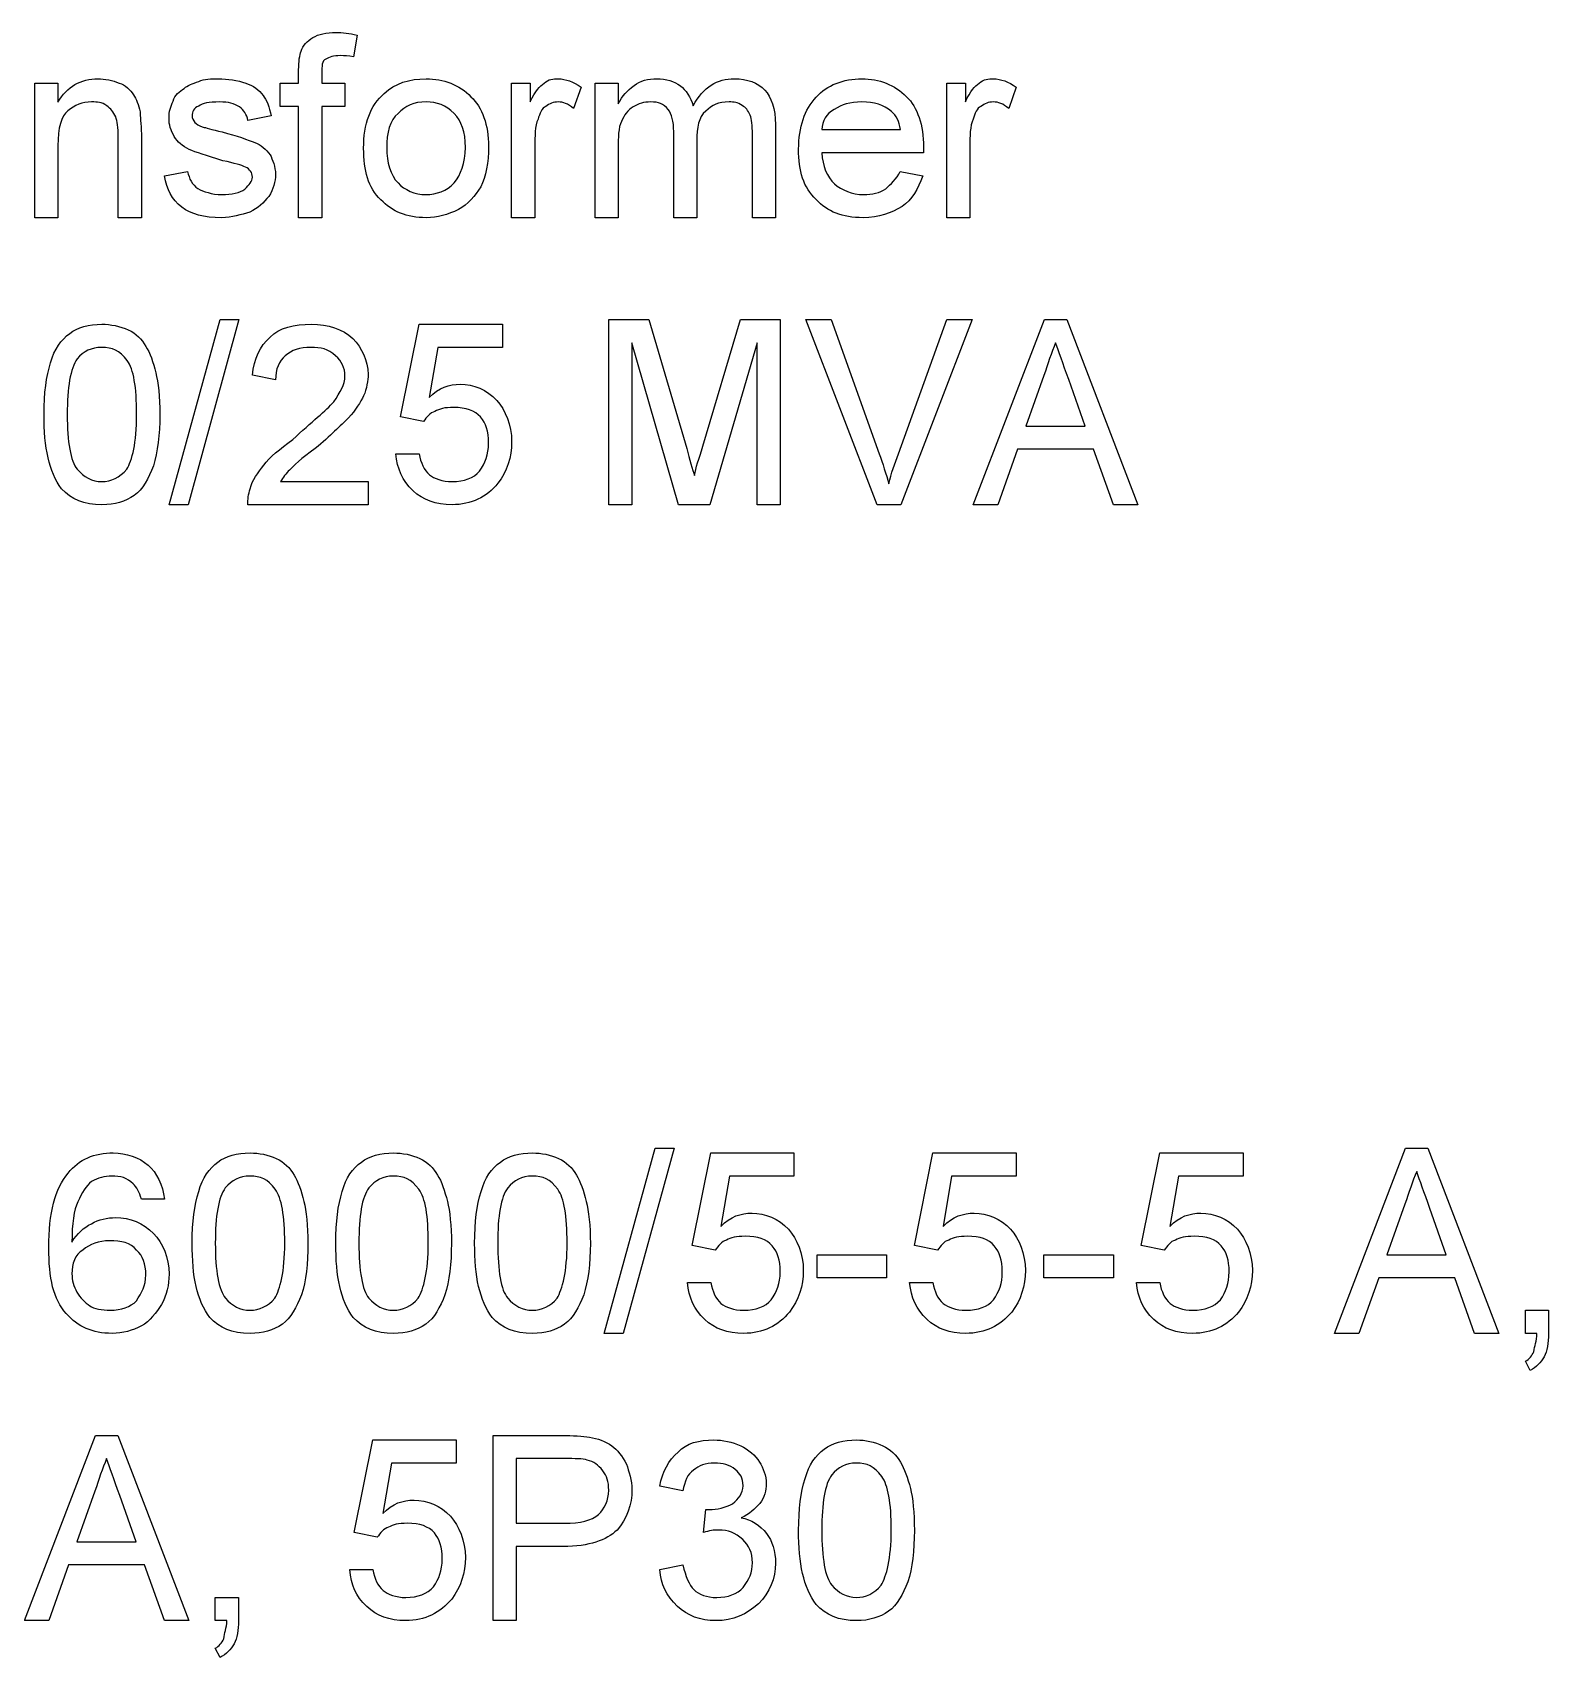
# Model space of a CAD drawing. Header units: millimetres. Extents: x 12 to 286, y 8 to 173.
# Drawn here: x 97.7 to 109.25, y 78.88 to 91.26 of the extents above; entities that cross this region are included whole.
import ezdxf

# ---------------------------------------------------------------- set-up
doc = ezdxf.new("R2010")
doc.units = ezdxf.units.MM
doc.layers.get('0').update_dxf_attribs({"linetype": 'CONTINUOUS'})

msp = doc.modelspace()

# ---------------------------------------------------------------- linework, layer by layer
at = {"color": 0}
for p, q in [((100.175, 91.2442), (100.149, 91.0788)), ((99.7299, 90.8763), (99.7299, 90.9782)), ((99.9063, 90.9546), (99.9063, 90.8763)), ((97.7194, 89.8521), (97.7194, 90.8763)), ((97.7194, 90.8763), (97.8958, 90.8763)), ((97.8958, 90.8763), (97.8958, 90.7327)), ((99.5895, 90.6999), (99.5895, 90.8763)), ((99.5895, 90.8763), (99.7299, 90.8763)), ((99.9063, 90.8763), (100.083, 90.8763)), ((100.083, 90.8763), (100.083, 90.6999)), ((101.353, 89.8521), (101.353, 90.8763)), ((101.353, 90.8763), (101.494, 90.8763)), ((101.494, 90.8763), (101.494, 90.7355)), ((101.883, 90.8459), (101.825, 90.6847)), ((101.989, 89.8521), (101.989, 90.8763)), ((101.989, 90.8763), (102.165, 90.8763)), ((102.165, 90.8763), (102.165, 90.7189)), ((104.669, 89.8521), (104.669, 90.8763)), ((104.669, 90.8763), (104.811, 90.8763)), ((104.811, 90.8763), (104.811, 90.7355)), ((105.198, 90.8459), (105.142, 90.6847)), ((99.7299, 90.6999), (99.5895, 90.6999)), ((99.7299, 89.8521), (99.7299, 90.6999)), ((100.083, 90.6999), (99.9063, 90.6999)), ((99.9063, 90.6999), (99.9063, 89.8521)), ((99.5193, 90.6279), (99.3429, 90.5937)), ((103.364, 90.5633), (103.364, 89.8521)), ((103.717, 90.5235), (104.316, 90.5235)), ((97.8958, 90.4021), (97.8958, 89.8521)), ((98.3548, 89.8521), (98.3548, 90.4656)), ((98.5312, 90.4889), (98.5312, 89.8521)), ((101.53, 90.3979), (101.53, 89.8521)), ((102.588, 89.8521), (102.588, 90.5069)), ((102.765, 90.4378), (102.765, 89.8521)), ((103.188, 89.8521), (103.188, 90.4861)), ((104.845, 90.3979), (104.845, 89.8521)), ((100.225, 90.3813), (100.225, 90.3813)), ((102.165, 90.3746), (102.165, 89.8521)), ((104.491, 90.3471), (103.717, 90.3471)), ((98.7076, 90.1707), (98.884, 90.2049)), ((104.315, 90.2049), (104.487, 90.1707)), ((104.315, 90.2049), (104.315, 90.2049)), ((97.8958, 89.8521), (97.7194, 89.8521)), ((98.5312, 89.8521), (98.3548, 89.8521)), ((99.9063, 89.8521), (99.7299, 89.8521)), ((101.53, 89.8521), (101.353, 89.8521)), ((102.165, 89.8521), (101.989, 89.8521)), ((102.765, 89.8521), (102.588, 89.8521)), ((103.364, 89.8521), (103.188, 89.8521)), ((104.845, 89.8521), (104.669, 89.8521)), ((98.7418, 87.6653), (99.1306, 89.0764)), ((99.2752, 89.0764), (98.8868, 87.6653)), ((99.1306, 89.0764), (99.2752, 89.0764)), ((100.506, 88.3348), (100.648, 89.0404)), ((100.648, 89.0404), (101.283, 89.0404)), ((101.283, 89.0404), (101.283, 88.864)), ((102.093, 87.6653), (102.093, 89.0764)), ((102.093, 89.0764), (102.399, 89.0764)), ((102.399, 89.0764), (102.689, 88.0939)), ((102.81, 88.1105), (103.098, 89.0764)), ((103.098, 89.0764), (103.4, 89.0764)), ((103.4, 89.0764), (103.4, 87.6653)), ((104.138, 87.6653), (103.594, 89.0764)), ((103.594, 89.0764), (103.787, 89.0764)), ((103.787, 89.0764), (104.155, 88.054)), ((104.301, 88.054), (104.669, 89.0764)), ((104.862, 89.0764), (104.319, 87.6653)), ((104.669, 89.0764), (104.862, 89.0764)), ((104.871, 87.6653), (105.413, 89.0764)), ((105.413, 89.0764), (105.583, 89.0764)), ((105.583, 89.0764), (106.124, 87.6653)), ((102.625, 87.6653), (102.27, 88.9)), ((102.27, 88.9), (102.27, 87.6653)), ((103.223, 88.9), (102.864, 87.6653)), ((103.223, 87.6653), (103.223, 88.9)), ((100.791, 88.864), (100.725, 88.4813)), ((101.283, 88.864), (100.791, 88.864)), ((99.5535, 88.6174), (99.3771, 88.6534)), ((105.409, 88.6506), (105.271, 88.2646)), ((105.724, 88.2646), (105.599, 88.6188)), ((97.7896, 88.3528), (97.7896, 88.3528)), ((100.682, 88.3006), (100.506, 88.3348)), ((105.271, 88.2646), (105.724, 88.2646)), ((100.471, 88.054), (100.648, 88.054)), ((105.209, 88.0883), (105.058, 87.6653)), ((105.788, 88.0883), (105.209, 88.0883)), ((105.94, 87.6653), (105.788, 88.0883)), ((99.5923, 87.8417), (100.259, 87.8417)), ((100.259, 87.8417), (100.259, 87.6653)), ((98.8868, 87.6653), (98.7418, 87.6653)), ((100.259, 87.6653), (99.3429, 87.6653)), ((102.27, 87.6653), (102.093, 87.6653)), ((102.864, 87.6653), (102.625, 87.6653)), ((103.4, 87.6653), (103.223, 87.6653)), ((104.319, 87.6653), (104.138, 87.6653)), ((105.058, 87.6653), (104.871, 87.6653)), ((106.124, 87.6653), (105.94, 87.6653)), ((102.059, 81.3513), (102.446, 82.7624)), ((102.591, 82.7624), (102.204, 81.3513)), ((102.446, 82.7624), (102.591, 82.7624)), ((102.729, 82.0208), (102.871, 82.7264)), ((102.871, 82.7264), (103.504, 82.7264)), ((103.504, 82.7264), (103.504, 82.55)), ((104.422, 82.0208), (104.563, 82.7264)), ((104.563, 82.7264), (105.198, 82.7264)), ((105.198, 82.7264), (105.198, 82.55)), ((106.15, 82.0208), (106.292, 82.7264)), ((106.292, 82.7264), (106.928, 82.7264)), ((106.928, 82.7264), (106.928, 82.55)), ((107.623, 81.3513), (108.165, 82.7624)), ((108.165, 82.7624), (108.335, 82.7624)), ((108.335, 82.7624), (108.876, 81.3513)), ((103.014, 82.55), (102.948, 82.1655)), ((103.504, 82.55), (103.014, 82.55)), ((104.706, 82.55), (104.641, 82.1655)), ((105.198, 82.55), (104.706, 82.55)), ((106.436, 82.55), (106.37, 82.1655)), ((106.928, 82.55), (106.436, 82.55)), ((98.7076, 82.3736), (98.5312, 82.3736)), ((98.7076, 82.3736), (98.7076, 82.3736)), ((108.161, 82.3366), (108.023, 81.9506)), ((108.476, 81.9506), (108.351, 82.3034)), ((98.9182, 82.0374), (98.9182, 82.0374)), ((100.013, 82.0374), (100.013, 82.0374)), ((101.071, 82.0374), (101.071, 82.0374)), ((102.905, 81.9848), (102.729, 82.0208)), ((104.599, 81.9848), (104.422, 82.0208)), ((106.327, 81.9848), (106.15, 82.0208)), ((103.681, 81.7742), (103.681, 81.9506)), ((103.681, 81.9506), (104.21, 81.9506)), ((104.21, 81.9506), (104.21, 81.7742)), ((105.41, 81.7742), (105.41, 81.9506)), ((105.41, 81.9506), (105.94, 81.9506)), ((105.94, 81.9506), (105.94, 81.7742)), ((108.023, 81.9506), (108.476, 81.9506)), ((102.694, 81.7383), (102.871, 81.7383)), ((104.21, 81.7742), (103.681, 81.7742)), ((104.386, 81.7383), (104.563, 81.7383)), ((105.94, 81.7742), (105.41, 81.7742)), ((106.116, 81.7383), (106.292, 81.7383)), ((107.961, 81.7742), (107.81, 81.3513)), ((108.54, 81.7742), (107.961, 81.7742)), ((108.692, 81.3513), (108.54, 81.7742)), ((109.079, 81.3513), (109.079, 81.5277)), ((109.079, 81.5277), (109.255, 81.5277)), ((109.255, 81.5277), (109.255, 81.3513)), ((102.204, 81.3513), (102.059, 81.3513)), ((107.81, 81.3513), (107.623, 81.3513)), ((108.876, 81.3513), (108.692, 81.3513)), ((109.167, 81.3513), (109.079, 81.3513)), ((109.115, 81.0687), (109.079, 81.1389)), ((97.6394, 79.1626), (98.1812, 80.5737)), ((98.1812, 80.5737), (98.3506, 80.5737)), ((98.3506, 80.5737), (98.8921, 79.1626)), ((100.153, 79.834), (100.295, 80.5395)), ((100.295, 80.5395), (100.93, 80.5395)), ((100.93, 80.5395), (100.93, 80.3631)), ((101.211, 79.1626), (101.211, 80.5737)), ((101.211, 80.5737), (101.735, 80.5737)), ((100.438, 80.3631), (100.372, 79.9786)), ((100.93, 80.3631), (100.438, 80.3631)), ((101.753, 80.3973), (101.388, 80.3973)), ((101.388, 80.3973), (101.388, 79.9042)), ((98.177, 80.1494), (98.0391, 79.7638)), ((98.4924, 79.7638), (98.3671, 80.1165)), ((102.658, 80.1508), (102.482, 80.1867)), ((102.815, 79.834), (102.833, 80.0104)), ((101.388, 79.9042), (101.757, 79.9042)), ((98.0391, 79.7638), (98.4924, 79.7638)), ((100.329, 79.798), (100.153, 79.834)), ((103.54, 79.8505), (103.54, 79.8505)), ((101.746, 79.7278), (101.388, 79.7278)), ((101.388, 79.7278), (101.388, 79.1626)), ((97.977, 79.5874), (97.8256, 79.1626)), ((98.5559, 79.5874), (97.977, 79.5874)), ((98.7076, 79.1626), (98.5559, 79.5874)), ((100.119, 79.5514), (100.295, 79.5514)), ((102.482, 79.5514), (102.658, 79.5874)), ((99.0946, 79.1626), (99.0946, 79.339)), ((99.0946, 79.339), (99.271, 79.339)), ((99.271, 79.339), (99.271, 79.1626)), ((97.8256, 79.1626), (97.6394, 79.1626)), ((98.8921, 79.1626), (98.7076, 79.1626)), ((99.1828, 79.1626), (99.0946, 79.1626)), ((101.388, 79.1626), (101.211, 79.1626)), ((99.1306, 78.8818), (99.0946, 78.952))]:
    msp.add_line(p, q, dxfattribs=at)
for points in [[(99.8389, 91.2248), (99.8816, 91.2509), (99.9409, 91.2633), (100.015, 91.2633)], [(100.015, 91.2633), (100.062, 91.2633), (100.117, 91.258), (100.175, 91.2442)], [(99.7493, 91.1214), (99.7589, 91.1641), (99.7962, 91.1973), (99.8389, 91.2248)], [(99.7299, 90.9782), (99.7299, 91.0428), (99.737, 91.0897), (99.7493, 91.1214)], [(99.9381, 91.0594), (99.9063, 91.0498), (99.9063, 91.0057), (99.9063, 90.9546)], [(100.048, 91.0869), (99.9959, 91.0869), (99.9603, 91.0773), (99.9381, 91.0594)], [(100.149, 91.0788), (100.104, 91.0869), (100.08, 91.0869), (100.048, 91.0869)], [(97.8958, 90.7327), (97.966, 90.8512), (98.068, 90.9105), (98.2017, 90.9105)], [(98.2017, 90.9105), (98.2514, 90.9105), (98.3135, 90.8995), (98.3615, 90.8773)], [(98.8579, 90.8375), (98.8826, 90.8597), (98.921, 90.8748), (98.9679, 90.89)], [(98.9679, 90.89), (99.0092, 90.9105), (99.0632, 90.9105), (99.1168, 90.9105)], [(99.1168, 90.9105), (99.1884, 90.9105), (99.2657, 90.8995), (99.3263, 90.8763)], [(100.382, 90.799), (100.463, 90.8763), (100.575, 90.9105), (100.701, 90.9105)], [(100.701, 90.9105), (100.834, 90.9105), (100.955, 90.865), (101.043, 90.7743)], [(101.601, 90.8763), (101.633, 90.9105), (101.67, 90.9105), (101.709, 90.9105)], [(101.709, 90.9105), (101.765, 90.9105), (101.823, 90.8886), (101.883, 90.8459)], [(102.286, 90.8583), (102.332, 90.8981), (102.395, 90.9105), (102.46, 90.9105)], [(102.46, 90.9105), (102.529, 90.9105), (102.592, 90.8925), (102.639, 90.8569)], [(102.737, 90.7052), (102.814, 90.8512), (102.922, 90.9105), (103.05, 90.9105)], [(103.05, 90.9105), (103.15, 90.9105), (103.229, 90.8816), (103.283, 90.8251)], [(103.674, 90.7701), (103.754, 90.8636), (103.881, 90.9105), (104.023, 90.9105)], [(104.023, 90.9105), (104.152, 90.9105), (104.273, 90.865), (104.362, 90.7743)], [(104.917, 90.8763), (104.95, 90.9105), (104.986, 90.9105), (105.026, 90.9105)], [(105.026, 90.9105), (105.081, 90.9105), (105.14, 90.8886), (105.198, 90.8459)], [(98.3615, 90.8773), (98.4084, 90.8664), (98.4472, 90.8251), (98.4705, 90.7891)], [(98.4705, 90.7891), (98.4913, 90.7577), (98.5118, 90.7094), (98.5213, 90.6597)], [(98.7735, 90.7397), (98.7848, 90.7891), (98.8233, 90.8128), (98.8579, 90.8375)], [(99.3263, 90.8763), (99.38, 90.865), (99.4311, 90.8223), (99.4586, 90.7838)], [(99.4586, 90.7838), (99.4847, 90.7521), (99.508, 90.6942), (99.5193, 90.6279)], [(100.225, 90.3813), (100.225, 90.5686), (100.276, 90.708), (100.382, 90.799)], [(101.043, 90.7743), (101.129, 90.6928), (101.177, 90.5563), (101.177, 90.3965)], [(101.494, 90.7355), (101.533, 90.8184), (101.568, 90.854), (101.601, 90.8763)], [(102.165, 90.7189), (102.195, 90.781), (102.235, 90.8223), (102.286, 90.8583)], [(102.639, 90.8569), (102.679, 90.8279), (102.718, 90.7701), (102.737, 90.7052)], [(103.283, 90.8251), (103.328, 90.7743), (103.364, 90.6819), (103.364, 90.5633)], [(103.54, 90.3732), (103.54, 90.5454), (103.586, 90.6748), (103.674, 90.7701)], [(104.362, 90.7743), (104.446, 90.6942), (104.492, 90.5563), (104.492, 90.3912)], [(104.811, 90.7355), (104.849, 90.8184), (104.884, 90.854), (104.917, 90.8763)], [(97.9717, 90.6653), (97.9191, 90.6307), (97.8958, 90.5316), (97.8958, 90.4021)], [(98.1523, 90.7341), (98.0793, 90.7341), (98.0225, 90.7108), (97.9717, 90.6653)], [(98.268, 90.7038), (98.2292, 90.7341), (98.1964, 90.7341), (98.1523, 90.7341)], [(98.3354, 90.6212), (98.3174, 90.6582), (98.2998, 90.6833), (98.268, 90.7038)], [(98.5213, 90.6597), (98.5188, 90.6279), (98.5312, 90.5701), (98.5312, 90.4889)], [(98.7418, 90.6103), (98.7418, 90.6625), (98.7531, 90.6999), (98.7735, 90.7397)], [(98.9679, 90.7023), (98.9309, 90.6914), (98.9182, 90.6568), (98.9182, 90.6279)], [(99.1291, 90.7341), (99.0424, 90.7341), (98.9997, 90.7246), (98.9679, 90.7023)], [(99.278, 90.697), (99.241, 90.7217), (99.1941, 90.7341), (99.1291, 90.7341)], [(99.3429, 90.5937), (99.3345, 90.6378), (99.314, 90.672), (99.278, 90.697)], [(100.487, 90.6473), (100.423, 90.5937), (100.401, 90.4998), (100.401, 90.3827)], [(100.701, 90.7341), (100.608, 90.7341), (100.543, 90.7052), (100.487, 90.6473)], [(100.914, 90.6459), (100.85, 90.7108), (100.785, 90.7341), (100.701, 90.7341)], [(101.001, 90.387), (101.001, 90.5108), (100.972, 90.5866), (100.914, 90.6459)], [(101.614, 90.6999), (101.582, 90.6886), (101.567, 90.6445), (101.554, 90.6032)], [(101.708, 90.7341), (101.672, 90.7341), (101.641, 90.7232), (101.614, 90.6999)], [(101.825, 90.6847), (101.782, 90.7217), (101.746, 90.7341), (101.708, 90.7341)], [(102.279, 90.697), (102.237, 90.672), (102.21, 90.6336), (102.191, 90.5852)], [(102.412, 90.7341), (102.363, 90.7341), (102.319, 90.7217), (102.279, 90.697)], [(102.547, 90.6776), (102.509, 90.7217), (102.474, 90.7341), (102.412, 90.7341)], [(102.588, 90.5069), (102.588, 90.588), (102.574, 90.6406), (102.547, 90.6776)], [(102.833, 90.6639), (102.775, 90.617), (102.765, 90.5411), (102.765, 90.4378)], [(103.01, 90.7341), (102.927, 90.7341), (102.88, 90.7108), (102.833, 90.6639)], [(103.11, 90.7066), (103.073, 90.7341), (103.048, 90.7341), (103.01, 90.7341)], [(103.171, 90.6336), (103.153, 90.6734), (103.139, 90.6886), (103.11, 90.7066)], [(103.188, 90.4861), (103.188, 90.5549), (103.182, 90.6046), (103.171, 90.6336)], [(103.812, 90.6762), (103.747, 90.6459), (103.724, 90.5866), (103.717, 90.5235)], [(104.023, 90.7341), (103.93, 90.7341), (103.868, 90.715), (103.812, 90.6762)], [(104.247, 90.6625), (104.189, 90.7108), (104.115, 90.7341), (104.023, 90.7341)], [(104.316, 90.5235), (104.308, 90.5852), (104.286, 90.6307), (104.247, 90.6625)], [(104.93, 90.6999), (104.898, 90.6886), (104.883, 90.6445), (104.871, 90.6032)], [(105.024, 90.7341), (104.988, 90.7341), (104.958, 90.7232), (104.93, 90.6999)], [(105.142, 90.6847), (105.097, 90.7217), (105.063, 90.7341), (105.024, 90.7341)], [(98.3548, 90.4656), (98.3548, 90.5425), (98.3477, 90.5866), (98.3354, 90.6212)], [(98.782, 90.4709), (98.7545, 90.5192), (98.7418, 90.5591), (98.7418, 90.6103)], [(98.9182, 90.6279), (98.9182, 90.6103), (98.9252, 90.5937), (98.939, 90.5785)], [(98.939, 90.5785), (98.946, 90.5686), (98.9736, 90.551), (99.0025, 90.5411)], [(99.0025, 90.5411), (99.0148, 90.5411), (99.0671, 90.5245), (99.1471, 90.5055)], [(101.554, 90.6032), (101.53, 90.5496), (101.53, 90.4709), (101.53, 90.3979)], [(102.191, 90.5852), (102.165, 90.5397), (102.165, 90.4667), (102.165, 90.3746)], [(104.871, 90.6032), (104.845, 90.5496), (104.845, 90.4709), (104.845, 90.3979)], [(98.8963, 90.3718), (98.8413, 90.3993), (98.8081, 90.4282), (98.782, 90.4709)], [(99.1471, 90.5055), (99.2586, 90.478), (99.3468, 90.4448), (99.3965, 90.424)], [(99.3965, 90.424), (99.4392, 90.4117), (99.4847, 90.3718), (99.5123, 90.3319)], [(100.915, 90.1167), (100.965, 90.1816), (101.001, 90.2656), (101.001, 90.387)], [(101.177, 90.3965), (101.177, 90.2727), (101.156, 90.1622), (101.118, 90.0878)], [(104.492, 90.3912), (104.492, 90.3898), (104.492, 90.3661), (104.491, 90.3471)], [(99.1528, 90.2864), (99.0244, 90.3277), (98.9471, 90.3482), (98.8963, 90.3718)], [(99.3249, 90.2381), (99.2946, 90.2518), (99.2434, 90.267), (99.1528, 90.2864)], [(99.5123, 90.3319), (99.5303, 90.2959), (99.5535, 90.2409), (99.5535, 90.1816)], [(100.356, 89.9887), (100.259, 90.0811), (100.225, 90.2106), (100.225, 90.3813)], [(100.401, 90.3827), (100.401, 90.2751), (100.429, 90.176), (100.487, 90.1167)], [(103.674, 89.9901), (103.576, 90.0825), (103.54, 90.2077), (103.54, 90.3732)], [(103.717, 90.3471), (103.724, 90.2437), (103.755, 90.1651), (103.814, 90.11)], [(98.8399, 89.9322), (98.7612, 89.9943), (98.7266, 90.0659), (98.7076, 90.1707)], [(98.884, 90.2049), (98.8935, 90.1485), (98.9196, 90.1044), (98.9623, 90.074)], [(99.3207, 90.0688), (99.3539, 90.1058), (99.3771, 90.1266), (99.3771, 90.1622)], [(99.3771, 90.1622), (99.3771, 90.1968), (99.3592, 90.2201), (99.3249, 90.2381)], [(99.5535, 90.1816), (99.5535, 90.1305), (99.537, 90.0673), (99.5027, 90.0148)], [(104.205, 90.0712), (104.24, 90.1086), (104.287, 90.1442), (104.315, 90.2049)], [(104.487, 90.1707), (104.448, 90.0688), (104.406, 89.9915), (104.328, 89.9365)], [(98.9623, 90.074), (99.0039, 90.0522), (99.0671, 90.0285), (99.1457, 90.0285)], [(99.1457, 90.0285), (99.2188, 90.0285), (99.2822, 90.0423), (99.3207, 90.0688)], [(99.5027, 90.0148), (99.4625, 89.9679), (99.4212, 89.9223), (99.3581, 89.8948)], [(100.487, 90.1167), (100.537, 90.0645), (100.615, 90.0285), (100.701, 90.0285)], [(100.701, 90.0285), (100.78, 90.0285), (100.857, 90.0575), (100.915, 90.1167)], [(101.118, 90.0878), (101.075, 90.0176), (101.021, 89.9555), (100.947, 89.9142)], [(103.814, 90.11), (103.866, 90.0645), (103.948, 90.0285), (104.036, 90.0285)], [(104.036, 90.0285), (104.101, 90.0285), (104.158, 90.0423), (104.205, 90.0712)], [(99.1429, 89.8521), (99.0064, 89.8521), (98.9087, 89.8783), (98.8399, 89.9322)], [(99.3581, 89.8948), (99.289, 89.8758), (99.223, 89.8521), (99.1429, 89.8521)], [(100.701, 89.8521), (100.553, 89.8521), (100.444, 89.8977), (100.356, 89.9887)], [(100.947, 89.9142), (100.866, 89.8758), (100.79, 89.8521), (100.701, 89.8521)], [(104.032, 89.8521), (103.87, 89.8521), (103.762, 89.8977), (103.674, 89.9901)], [(104.328, 89.9365), (104.247, 89.8881), (104.152, 89.8521), (104.032, 89.8521)], [(97.9854, 88.9702), (98.0447, 89.0171), (98.1329, 89.0404), (98.2306, 89.0404)], [(98.2306, 89.0404), (98.2969, 89.0404), (98.37, 89.0266), (98.4306, 88.9977)], [(99.5123, 88.9413), (99.5811, 89.0171), (99.6957, 89.0404), (99.828, 89.0404)], [(99.828, 89.0404), (99.9518, 89.0404), (100.065, 89.0048), (100.143, 88.9317)], [(97.8394, 88.7458), (97.8683, 88.8531), (97.9205, 88.9233), (97.9854, 88.9702)], [(98.4306, 88.9977), (98.4899, 88.9716), (98.5365, 88.9261), (98.5654, 88.8711)], [(99.3771, 88.6534), (99.3895, 88.7786), (99.435, 88.8753), (99.5123, 88.9413)], [(100.143, 88.9317), (100.212, 88.8587), (100.259, 88.7663), (100.259, 88.6576)], [(105.499, 88.9), (105.464, 88.8213), (105.441, 88.7388), (105.409, 88.6506)], [(105.599, 88.6188), (105.552, 88.7469), (105.523, 88.8298), (105.499, 88.9)], [(98.0419, 88.7758), (97.9897, 88.7056), (97.966, 88.5582), (97.966, 88.3528)], [(98.2292, 88.864), (98.1495, 88.864), (98.0916, 88.8351), (98.0419, 88.7758)], [(98.4236, 88.7635), (98.3643, 88.8407), (98.3107, 88.864), (98.2292, 88.864)], [(98.5654, 88.8711), (98.5957, 88.8256), (98.6222, 88.7497), (98.6413, 88.6714)], [(99.628, 88.7995), (99.5786, 88.7649), (99.5549, 88.6947), (99.5535, 88.6174)], [(99.8238, 88.864), (99.7356, 88.864), (99.6777, 88.8436), (99.628, 88.7995)], [(100.011, 88.8009), (99.9518, 88.8531), (99.901, 88.864), (99.8238, 88.864)], [(100.083, 88.6449), (100.083, 88.7099), (100.059, 88.7582), (100.011, 88.8009)], [(97.7896, 88.3528), (97.7896, 88.5183), (97.8062, 88.6435), (97.8394, 88.7458)], [(98.4952, 88.3528), (98.4952, 88.5652), (98.4719, 88.6961), (98.4236, 88.7635)], [(98.6413, 88.6714), (98.6592, 88.5984), (98.6716, 88.4865), (98.6716, 88.3528)], [(100.259, 88.6576), (100.259, 88.6135), (100.248, 88.5486), (100.225, 88.495)], [(99.9973, 88.4481), (100.048, 88.5239), (100.083, 88.5804), (100.083, 88.6449)], [(100.725, 88.4813), (100.798, 88.5582), (100.879, 88.5832), (100.962, 88.5832)], [(100.962, 88.5832), (101.061, 88.5832), (101.165, 88.5416), (101.24, 88.4604)], [(99.6844, 88.1613), (99.828, 88.2978), (99.9409, 88.3832), (99.9973, 88.4481)], [(100.225, 88.495), (100.201, 88.4481), (100.164, 88.386), (100.11, 88.3267)], [(100.91, 88.4068), (100.843, 88.4068), (100.801, 88.3955), (100.768, 88.3765)], [(101.116, 88.3338), (101.072, 88.3818), (101.007, 88.4068), (100.91, 88.4068)], [(101.24, 88.4604), (101.305, 88.3846), (101.353, 88.2731), (101.353, 88.1447)], [(97.9234, 87.7866), (97.8256, 87.9175), (97.7896, 88.0992), (97.7896, 88.3528)], [(97.966, 88.3528), (97.966, 88.1422), (97.9921, 87.9972), (98.0419, 87.9355)], [(98.4194, 87.9355), (98.461, 88.0015), (98.4952, 88.1366), (98.4952, 88.3528)], [(98.6716, 88.3528), (98.6716, 88.2015), (98.655, 88.0636), (98.6236, 87.9616)], [(100.11, 88.3267), (100.048, 88.2703), (99.9726, 88.1902), (99.8569, 88.0925)], [(100.768, 88.3765), (100.729, 88.3666), (100.706, 88.331), (100.682, 88.3006)], [(101.177, 88.1338), (101.177, 88.2262), (101.156, 88.2855), (101.116, 88.3338)], [(99.4653, 87.9658), (99.508, 88.029), (99.5853, 88.0897), (99.6844, 88.1613)], [(99.8569, 88.0925), (99.7479, 88.0223), (99.6901, 87.9574), (99.6611, 87.9285)], [(100.602, 87.7715), (100.517, 87.854), (100.482, 87.9369), (100.471, 88.054)], [(100.648, 88.054), (100.66, 87.9835), (100.686, 87.9299), (100.726, 87.8939)], [(101.109, 87.9217), (101.153, 87.9835), (101.177, 88.0456), (101.177, 88.1338)], [(101.353, 88.1447), (101.353, 88.0276), (101.317, 87.9175), (101.249, 87.8293)], [(102.689, 88.0939), (102.705, 88.011), (102.734, 87.9327), (102.747, 87.8872)], [(102.747, 87.8872), (102.755, 87.9464), (102.781, 88.0124), (102.81, 88.1105)], [(104.155, 88.054), (104.178, 87.9835), (104.209, 87.8953), (104.228, 87.8237)], [(104.228, 87.8237), (104.243, 87.9066), (104.273, 87.9782), (104.301, 88.054)], [(98.0419, 87.9355), (98.0916, 87.8777), (98.1562, 87.8417), (98.2306, 87.8417)], [(98.2306, 87.8417), (98.2998, 87.8417), (98.3686, 87.8734), (98.4194, 87.9355)], [(98.6236, 87.9616), (98.5834, 87.8649), (98.5421, 87.7824), (98.4772, 87.7355)], [(99.3606, 87.7852), (99.3757, 87.8554), (99.4174, 87.908), (99.4653, 87.9658)], [(99.6611, 87.9285), (99.6336, 87.9066), (99.61, 87.8706), (99.5923, 87.8417)], [(100.9, 87.8417), (100.992, 87.8417), (101.064, 87.8678), (101.109, 87.9217)], [(98.2306, 87.6653), (98.0944, 87.6653), (97.9978, 87.7051), (97.9234, 87.7866)], [(99.3429, 87.6653), (99.3415, 87.7066), (99.3468, 87.7464), (99.3606, 87.7852)], [(100.726, 87.8939), (100.764, 87.8649), (100.823, 87.8417), (100.9, 87.8417)], [(101.249, 87.8293), (101.162, 87.7231), (101.046, 87.6653), (100.899, 87.6653)], [(98.4772, 87.7355), (98.4056, 87.6886), (98.3298, 87.6653), (98.2306, 87.6653)], [(100.899, 87.6653), (100.776, 87.6653), (100.678, 87.7013), (100.602, 87.7715)], [(97.9731, 82.5722), (98.0556, 82.6795), (98.1728, 82.7264), (98.3174, 82.7264)], [(98.3174, 82.7264), (98.4141, 82.7264), (98.5146, 82.6946), (98.5834, 82.6325)], [(99.114, 82.6562), (99.1732, 82.7031), (99.2614, 82.7264), (99.3592, 82.7264)], [(99.3592, 82.7264), (99.4269, 82.7264), (99.4985, 82.7126), (99.5592, 82.6837)], [(100.208, 82.6562), (100.268, 82.7031), (100.356, 82.7264), (100.453, 82.7264)], [(100.453, 82.7264), (100.52, 82.7264), (100.593, 82.7126), (100.653, 82.6837)], [(101.267, 82.6562), (101.326, 82.7031), (101.414, 82.7264), (101.512, 82.7264)], [(101.512, 82.7264), (101.578, 82.7264), (101.651, 82.7126), (101.711, 82.6837)], [(98.5834, 82.6325), (98.6469, 82.5775), (98.6938, 82.484), (98.7076, 82.3736)], [(98.9679, 82.4315), (98.9969, 82.5391), (99.0494, 82.6093), (99.114, 82.6562)], [(99.5592, 82.6837), (99.6184, 82.6562), (99.6654, 82.6121), (99.6957, 82.5571)], [(100.062, 82.4315), (100.09, 82.5391), (100.143, 82.6093), (100.208, 82.6562)], [(100.653, 82.6837), (100.711, 82.6562), (100.759, 82.6121), (100.788, 82.5571)], [(101.121, 82.4315), (101.148, 82.5391), (101.202, 82.6093), (101.267, 82.6562)], [(101.711, 82.6837), (101.769, 82.6562), (101.818, 82.6121), (101.847, 82.5571)], [(108.251, 82.586), (108.216, 82.5073), (108.193, 82.4248), (108.161, 82.3366)], [(108.351, 82.3034), (108.304, 82.4315), (108.275, 82.514), (108.251, 82.586)], [(97.8256, 82.0043), (97.8256, 82.2702), (97.874, 82.4537), (97.9731, 82.5722)], [(98.1523, 82.5087), (98.1093, 82.4756), (98.0779, 82.4219), (98.0475, 82.3542)], [(98.3065, 82.55), (98.2472, 82.55), (98.2031, 82.5362), (98.1523, 82.5087)], [(98.4691, 82.4907), (98.4222, 82.5377), (98.3714, 82.55), (98.3065, 82.55)], [(98.5312, 82.3736), (98.516, 82.4272), (98.4952, 82.4675), (98.4691, 82.4907)], [(99.3581, 82.55), (99.278, 82.55), (99.2216, 82.5197), (99.1704, 82.4604)], [(99.5521, 82.4495), (99.4929, 82.5267), (99.4406, 82.55), (99.3581, 82.55)], [(99.6957, 82.5571), (99.7246, 82.5115), (99.7507, 82.4357), (99.7701, 82.357)], [(100.452, 82.55), (100.372, 82.55), (100.314, 82.5197), (100.265, 82.4604)], [(100.646, 82.4495), (100.587, 82.5267), (100.534, 82.55), (100.452, 82.55)], [(100.788, 82.5571), (100.819, 82.5115), (100.843, 82.4357), (100.864, 82.357)], [(101.51, 82.55), (101.431, 82.55), (101.372, 82.5197), (101.323, 82.4604)], [(101.705, 82.4495), (101.646, 82.5267), (101.592, 82.55), (101.51, 82.55)], [(101.847, 82.5571), (101.877, 82.5115), (101.902, 82.4357), (101.922, 82.357)], [(98.0475, 82.3542), (98.0144, 82.2935), (98.0034, 82.1849), (98.002, 82.0469)], [(98.9182, 82.0374), (98.9182, 82.2043), (98.9348, 82.3281), (98.9679, 82.4315)], [(99.1704, 82.4604), (99.1182, 82.3902), (99.0946, 82.2441), (99.0946, 82.0388)], [(99.6237, 82.0388), (99.6237, 82.2494), (99.6005, 82.3807), (99.5521, 82.4495)], [(99.7701, 82.357), (99.7892, 82.284), (99.8001, 82.1711), (99.8001, 82.0374)], [(100.013, 82.0374), (100.013, 82.2043), (100.029, 82.3281), (100.062, 82.4315)], [(100.265, 82.4604), (100.212, 82.3902), (100.189, 82.2441), (100.189, 82.0388)], [(100.718, 82.0388), (100.718, 82.2494), (100.695, 82.3807), (100.646, 82.4495)], [(100.864, 82.357), (100.882, 82.284), (100.894, 82.1711), (100.894, 82.0374)], [(101.071, 82.0374), (101.071, 82.2043), (101.087, 82.3281), (101.121, 82.4315)], [(101.323, 82.4604), (101.271, 82.3902), (101.247, 82.2441), (101.247, 82.0388)], [(101.776, 82.0388), (101.776, 82.2494), (101.753, 82.3807), (101.705, 82.4495)], [(101.922, 82.357), (101.94, 82.284), (101.953, 82.1711), (101.953, 82.0374)], [(98.1509, 82.1863), (98.2073, 82.2205), (98.2708, 82.2332), (98.3354, 82.2332)], [(98.3354, 82.2332), (98.443, 82.2332), (98.5449, 82.193), (98.6236, 82.1133)], [(102.948, 82.1655), (103.021, 82.2441), (103.102, 82.2674), (103.185, 82.2674)], [(103.185, 82.2674), (103.284, 82.2674), (103.387, 82.2276), (103.463, 82.145)], [(104.641, 82.1655), (104.714, 82.2441), (104.796, 82.2674), (104.878, 82.2674)], [(104.878, 82.2674), (104.977, 82.2674), (105.081, 82.2276), (105.155, 82.145)], [(106.37, 82.1655), (106.443, 82.2441), (106.524, 82.2674), (106.606, 82.2674)], [(106.606, 82.2674), (106.706, 82.2674), (106.809, 82.2276), (106.885, 82.145)], [(98.002, 82.0469), (98.0419, 82.1133), (98.093, 82.1574), (98.1509, 82.1863)], [(98.6236, 82.1133), (98.6952, 82.0374), (98.7418, 81.9298), (98.7418, 81.8032)], [(103.132, 82.091), (103.066, 82.091), (103.023, 82.0815), (102.99, 82.0621)], [(103.339, 82.018), (103.295, 82.0678), (103.23, 82.091), (103.132, 82.091)], [(103.463, 82.145), (103.528, 82.0692), (103.576, 81.9587), (103.576, 81.8307)], [(104.826, 82.091), (104.76, 82.091), (104.717, 82.0815), (104.684, 82.0621)], [(105.031, 82.018), (104.988, 82.0678), (104.924, 82.091), (104.826, 82.091)], [(105.155, 82.145), (105.222, 82.0692), (105.268, 81.9587), (105.268, 81.8307)], [(106.554, 82.091), (106.488, 82.091), (106.445, 82.0815), (106.412, 82.0621)], [(106.761, 82.018), (106.717, 82.0678), (106.652, 82.091), (106.554, 82.091)], [(106.885, 82.145), (106.95, 82.0692), (106.998, 81.9587), (106.998, 81.8307)], [(97.9593, 81.5026), (97.8599, 81.6116), (97.8256, 81.7714), (97.8256, 82.0043)], [(98.0846, 81.9863), (98.0253, 81.952), (98.002, 81.8804), (98.002, 81.806)], [(98.2871, 82.0568), (98.2073, 82.0568), (98.1396, 82.0332), (98.0846, 81.9863)], [(98.4952, 81.9863), (98.4483, 82.0441), (98.3795, 82.0568), (98.2871, 82.0568)], [(98.5654, 81.7975), (98.5654, 81.8815), (98.5421, 81.9408), (98.4952, 81.9863)], [(99.0533, 81.4723), (98.9542, 81.6031), (98.9182, 81.7852), (98.9182, 82.0374)], [(99.0946, 82.0388), (99.0946, 81.8279), (99.121, 81.6818), (99.1718, 81.6197)], [(99.5482, 81.6197), (99.5895, 81.6875), (99.6237, 81.8226), (99.6237, 82.0388)], [(99.8001, 82.0374), (99.8001, 81.8857), (99.785, 81.7492), (99.7521, 81.6462)], [(100.146, 81.4723), (100.048, 81.6031), (100.013, 81.7852), (100.013, 82.0374)], [(100.189, 82.0388), (100.189, 81.8279), (100.214, 81.6818), (100.265, 81.6197)], [(100.641, 81.6197), (100.682, 81.6875), (100.718, 81.8226), (100.718, 82.0388)], [(100.894, 82.0374), (100.894, 81.8857), (100.878, 81.7492), (100.845, 81.6462)], [(101.205, 81.4723), (101.107, 81.6031), (101.071, 81.7852), (101.071, 82.0374)], [(101.247, 82.0388), (101.247, 81.8279), (101.272, 81.6818), (101.323, 81.6197)], [(101.699, 81.6197), (101.74, 81.6875), (101.776, 81.8226), (101.776, 82.0388)], [(101.953, 82.0374), (101.953, 81.8857), (101.936, 81.7492), (101.903, 81.6462)], [(102.99, 82.0621), (102.952, 82.0526), (102.929, 82.0166), (102.905, 81.9848)], [(103.4, 81.8197), (103.4, 81.9118), (103.379, 81.9697), (103.339, 82.018)], [(104.684, 82.0621), (104.646, 82.0526), (104.621, 82.0166), (104.599, 81.9848)], [(105.092, 81.8197), (105.092, 81.9118), (105.073, 81.9697), (105.031, 82.018)], [(106.412, 82.0621), (106.373, 82.0526), (106.35, 82.0166), (106.327, 81.9848)], [(106.821, 81.8197), (106.821, 81.9118), (106.801, 81.9697), (106.761, 82.018)], [(98.002, 81.806), (98.002, 81.7577), (98.0144, 81.7093), (98.0405, 81.6652)], [(98.4938, 81.5993), (98.5312, 81.6599), (98.5654, 81.7136), (98.5654, 81.7975)], [(98.7418, 81.8032), (98.7418, 81.7217), (98.7242, 81.6434), (98.6854, 81.5717)], [(102.825, 81.4571), (102.739, 81.54), (102.705, 81.6211), (102.694, 81.7383)], [(102.871, 81.7383), (102.883, 81.6681), (102.909, 81.6158), (102.948, 81.5799)], [(103.332, 81.6074), (103.375, 81.6695), (103.4, 81.7316), (103.4, 81.8197)], [(103.576, 81.8307), (103.576, 81.7136), (103.54, 81.6031), (103.47, 81.5139)], [(104.519, 81.4571), (104.433, 81.54), (104.398, 81.6211), (104.386, 81.7383)], [(104.563, 81.7383), (104.575, 81.6681), (104.601, 81.6158), (104.641, 81.5799)], [(105.026, 81.6074), (105.069, 81.6695), (105.092, 81.7316), (105.092, 81.8197)], [(105.268, 81.8307), (105.268, 81.7136), (105.234, 81.6031), (105.164, 81.5139)], [(106.247, 81.4571), (106.161, 81.54), (106.127, 81.6211), (106.116, 81.7383)], [(106.292, 81.7383), (106.305, 81.6681), (106.331, 81.6158), (106.371, 81.5799)], [(106.754, 81.6074), (106.798, 81.6695), (106.821, 81.7316), (106.821, 81.8197)], [(106.998, 81.8307), (106.998, 81.7136), (106.962, 81.6031), (106.893, 81.5139)], [(98.0405, 81.6652), (98.0652, 81.6211), (98.0983, 81.5855), (98.1396, 81.5619)], [(98.2941, 81.5277), (98.3767, 81.5277), (98.4472, 81.5509), (98.4938, 81.5993)], [(99.1718, 81.6197), (99.2202, 81.5619), (99.2851, 81.5277), (99.3592, 81.5277)], [(99.3592, 81.5277), (99.4283, 81.5277), (99.4971, 81.558), (99.5482, 81.6197)], [(99.7521, 81.6462), (99.7119, 81.5495), (99.6707, 81.4684), (99.6061, 81.4215)], [(100.265, 81.6197), (100.314, 81.5619), (100.379, 81.5277), (100.453, 81.5277)], [(100.453, 81.5277), (100.522, 81.5277), (100.591, 81.558), (100.641, 81.6197)], [(100.845, 81.6462), (100.806, 81.5495), (100.765, 81.4684), (100.699, 81.4215)], [(101.323, 81.6197), (101.372, 81.5619), (101.437, 81.5277), (101.512, 81.5277)], [(101.512, 81.5277), (101.581, 81.5277), (101.65, 81.558), (101.699, 81.6197)], [(101.903, 81.6462), (101.865, 81.5495), (101.823, 81.4684), (101.757, 81.4215)], [(103.122, 81.5277), (103.215, 81.5277), (103.287, 81.5538), (103.332, 81.6074)], [(104.815, 81.5277), (104.909, 81.5277), (104.98, 81.5538), (105.026, 81.6074)], [(106.545, 81.5277), (106.637, 81.5277), (106.708, 81.5538), (106.754, 81.6074)], [(98.3079, 81.3513), (98.1576, 81.3513), (98.0489, 81.4007), (97.9593, 81.5026)], [(98.1396, 81.5619), (98.1685, 81.5386), (98.232, 81.5277), (98.2941, 81.5277)], [(98.6854, 81.5717), (98.6441, 81.5097), (98.5957, 81.4447), (98.5312, 81.4077)], [(99.3592, 81.3513), (99.223, 81.3513), (99.1263, 81.3911), (99.0533, 81.4723)], [(100.453, 81.3513), (100.317, 81.3513), (100.221, 81.3911), (100.146, 81.4723)], [(101.512, 81.3513), (101.375, 81.3513), (101.279, 81.3911), (101.205, 81.4723)], [(102.948, 81.5799), (102.985, 81.5495), (103.046, 81.5277), (103.122, 81.5277)], [(103.47, 81.5139), (103.385, 81.4091), (103.269, 81.3513), (103.122, 81.3513)], [(104.641, 81.5799), (104.679, 81.5495), (104.739, 81.5277), (104.815, 81.5277)], [(105.164, 81.5139), (105.078, 81.4091), (104.962, 81.3513), (104.813, 81.3513)], [(106.371, 81.5799), (106.408, 81.5495), (106.467, 81.5277), (106.545, 81.5277)], [(106.893, 81.5139), (106.806, 81.4091), (106.691, 81.3513), (106.543, 81.3513)], [(98.5312, 81.4077), (98.4649, 81.3731), (98.3904, 81.3513), (98.3079, 81.3513)], [(99.6061, 81.4215), (99.5355, 81.3731), (99.4586, 81.3513), (99.3592, 81.3513)], [(100.699, 81.4215), (100.628, 81.3731), (100.553, 81.3513), (100.453, 81.3513)], [(101.757, 81.4215), (101.687, 81.3731), (101.611, 81.3513), (101.512, 81.3513)], [(103.122, 81.3513), (102.999, 81.3513), (102.901, 81.3855), (102.825, 81.4571)], [(104.813, 81.3513), (104.692, 81.3513), (104.594, 81.3855), (104.519, 81.4571)], [(106.543, 81.3513), (106.42, 81.3513), (106.323, 81.3855), (106.247, 81.4571)], [(109.143, 81.2119), (109.148, 81.2546), (109.165, 81.2906), (109.167, 81.3513)], [(109.255, 81.3513), (109.255, 81.2768), (109.244, 81.2176), (109.221, 81.1735)], [(109.079, 81.1389), (109.107, 81.1555), (109.13, 81.1802), (109.143, 81.2119)], [(109.221, 81.1735), (109.198, 81.128), (109.163, 81.0934), (109.115, 81.0687)], [(101.735, 80.5737), (101.818, 80.5737), (101.898, 80.5699), (101.946, 80.56)], [(101.946, 80.56), (102.005, 80.5533), (102.071, 80.5272), (102.117, 80.494)], [(102.117, 80.494), (102.155, 80.4651), (102.199, 80.4153), (102.228, 80.3561)], [(102.622, 80.4471), (102.683, 80.5159), (102.785, 80.5395), (102.893, 80.5395)], [(102.893, 80.5395), (102.96, 80.5395), (103.036, 80.5243), (103.099, 80.494)], [(103.099, 80.494), (103.156, 80.4679), (103.21, 80.4224), (103.243, 80.3712)], [(103.736, 80.4693), (103.795, 80.5159), (103.884, 80.5395), (103.981, 80.5395)], [(103.981, 80.5395), (104.048, 80.5395), (104.121, 80.5243), (104.181, 80.4954)], [(104.181, 80.4954), (104.239, 80.4693), (104.287, 80.4252), (104.316, 80.3698)], [(98.2666, 80.3973), (98.232, 80.3204), (98.2087, 80.2375), (98.177, 80.1494)], [(98.3671, 80.1165), (98.3202, 80.2446), (98.2913, 80.3271), (98.2666, 80.3973)], [(101.929, 80.3864), (101.894, 80.3973), (101.838, 80.3973), (101.753, 80.3973)], [(102.049, 80.3039), (102.011, 80.3533), (101.979, 80.3727), (101.929, 80.3864)], [(102.228, 80.3561), (102.246, 80.2996), (102.27, 80.2322), (102.27, 80.1617)], [(102.482, 80.1867), (102.503, 80.2982), (102.549, 80.385), (102.622, 80.4471)], [(102.9, 80.3631), (102.827, 80.3631), (102.783, 80.3451), (102.739, 80.3092)], [(103.057, 80.3148), (103.013, 80.3508), (102.963, 80.3631), (102.9, 80.3631)], [(103.243, 80.3712), (103.27, 80.3286), (103.294, 80.264), (103.294, 80.2058)], [(103.59, 80.2446), (103.618, 80.3522), (103.671, 80.4224), (103.736, 80.4693)], [(103.98, 80.3631), (103.9, 80.3631), (103.842, 80.3328), (103.793, 80.2735)], [(104.174, 80.2612), (104.115, 80.3395), (104.061, 80.3631), (103.98, 80.3631)], [(104.316, 80.3698), (104.346, 80.3243), (104.371, 80.2474), (104.392, 80.1702)], [(102.093, 80.1564), (102.093, 80.2238), (102.078, 80.264), (102.049, 80.3039)], [(102.739, 80.3092), (102.694, 80.2802), (102.671, 80.221), (102.658, 80.1508)], [(103.117, 80.191), (103.117, 80.2513), (103.096, 80.2816), (103.057, 80.3148)], [(103.54, 79.8505), (103.54, 80.0156), (103.557, 80.1412), (103.59, 80.2446)], [(103.793, 80.2735), (103.74, 80.2033), (103.717, 80.0559), (103.717, 79.852)], [(104.246, 79.852), (104.246, 80.0626), (104.223, 80.1934), (104.174, 80.2612)], [(102.016, 79.9705), (102.059, 80.0156), (102.093, 80.0763), (102.093, 80.1564)], [(102.27, 80.1617), (102.27, 80.0488), (102.233, 79.9373), (102.157, 79.853)], [(103.037, 80.053), (103.081, 80.0915), (103.117, 80.1289), (103.117, 80.191)], [(103.294, 80.2058), (103.294, 80.1564), (103.277, 80.1), (103.245, 80.0544)], [(104.392, 80.1702), (104.41, 80.0971), (104.422, 79.9842), (104.422, 79.8505)], [(100.372, 79.9786), (100.445, 80.0573), (100.526, 80.0806), (100.609, 80.0806)], [(100.609, 80.0806), (100.709, 80.0806), (100.812, 80.0393), (100.887, 79.9578)], [(102.833, 80.0104), (102.833, 80.0089), (102.853, 80.0089), (102.859, 80.0089)], [(102.859, 80.0089), (102.917, 80.0089), (102.985, 80.0241), (103.037, 80.053)], [(103.245, 80.0544), (103.205, 80.0171), (103.166, 79.9715), (103.102, 79.9454)], [(100.415, 79.8738), (100.376, 79.8643), (100.353, 79.8297), (100.329, 79.798)], [(100.557, 79.9042), (100.491, 79.9042), (100.448, 79.8946), (100.415, 79.8738)], [(100.764, 79.8311), (100.719, 79.8809), (100.655, 79.9042), (100.557, 79.9042)], [(100.887, 79.9578), (100.952, 79.8823), (101.001, 79.7719), (101.001, 79.6438)], [(101.757, 79.9042), (101.874, 79.9042), (101.965, 79.9264), (102.016, 79.9705)], [(103.102, 79.9454), (103.178, 79.9359), (103.248, 79.8862), (103.295, 79.8269)], [(100.824, 79.6325), (100.824, 79.725), (100.803, 79.7828), (100.764, 79.8311)], [(102.157, 79.853), (102.073, 79.7747), (101.945, 79.7278), (101.746, 79.7278)], [(102.93, 79.852), (102.891, 79.8572), (102.861, 79.8463), (102.815, 79.834)], [(103.114, 79.7814), (103.055, 79.834), (103.004, 79.852), (102.93, 79.852)], [(103.188, 79.6036), (103.188, 79.6823), (103.163, 79.7348), (103.114, 79.7814)], [(103.295, 79.8269), (103.341, 79.7691), (103.364, 79.6918), (103.364, 79.6011)], [(103.674, 79.2854), (103.576, 79.4163), (103.54, 79.5983), (103.54, 79.8505)], [(103.717, 79.852), (103.717, 79.641), (103.741, 79.4949), (103.793, 79.4329)], [(104.169, 79.4329), (104.21, 79.4992), (104.246, 79.6339), (104.246, 79.852)], [(104.422, 79.8505), (104.422, 79.6989), (104.406, 79.5623), (104.372, 79.459)], [(100.757, 79.4205), (100.801, 79.4826), (100.824, 79.5443), (100.824, 79.6325)], [(101.001, 79.6438), (101.001, 79.5267), (100.965, 79.4163), (100.896, 79.3267)], [(100.25, 79.2702), (100.164, 79.3517), (100.13, 79.4343), (100.119, 79.5514)], [(100.295, 79.5514), (100.307, 79.4812), (100.334, 79.4286), (100.373, 79.393)], [(102.616, 79.2716), (102.529, 79.3542), (102.493, 79.4371), (102.482, 79.5514)], [(102.658, 79.5874), (102.678, 79.4992), (102.705, 79.4357), (102.744, 79.3972)], [(103.117, 79.4163), (103.164, 79.477), (103.188, 79.5295), (103.188, 79.6036)], [(103.364, 79.6011), (103.364, 79.4854), (103.321, 79.3764), (103.234, 79.291)], [(100.373, 79.393), (100.411, 79.3627), (100.47, 79.339), (100.547, 79.339)], [(100.547, 79.339), (100.639, 79.339), (100.711, 79.3669), (100.757, 79.4205)], [(102.744, 79.3972), (102.778, 79.3627), (102.84, 79.339), (102.916, 79.339)], [(102.916, 79.339), (103, 79.339), (103.072, 79.3655), (103.117, 79.4163)], [(103.793, 79.4329), (103.842, 79.375), (103.907, 79.339), (103.981, 79.339)], [(103.981, 79.339), (104.05, 79.339), (104.119, 79.3708), (104.169, 79.4329)], [(104.372, 79.459), (104.334, 79.3627), (104.293, 79.2812), (104.226, 79.2346)], [(100.546, 79.1626), (100.423, 79.1626), (100.325, 79.1986), (100.25, 79.2702)], [(100.896, 79.3267), (100.809, 79.2219), (100.693, 79.1626), (100.546, 79.1626)], [(102.911, 79.1626), (102.791, 79.1626), (102.694, 79.2), (102.616, 79.2716)], [(103.234, 79.291), (103.145, 79.2095), (103.041, 79.1626), (102.911, 79.1626)], [(103.981, 79.1626), (103.845, 79.1626), (103.748, 79.2043), (103.674, 79.2854)], [(99.1595, 79.025), (99.1637, 79.0677), (99.1817, 79.1034), (99.1828, 79.1626)], [(99.271, 79.1626), (99.271, 79.0896), (99.26, 79.0303), (99.2382, 78.9862)], [(104.226, 79.2346), (104.156, 79.1863), (104.08, 79.1626), (103.981, 79.1626)], [(99.0946, 78.952), (99.1235, 78.9686), (99.1457, 78.9919), (99.1595, 79.025)], [(99.2382, 78.9862), (99.2145, 78.9411), (99.1789, 78.9065), (99.1306, 78.8818)]]:
    msp.add_open_spline(points, degree=3, dxfattribs=at)

doc.saveas('drawing.dxf')
